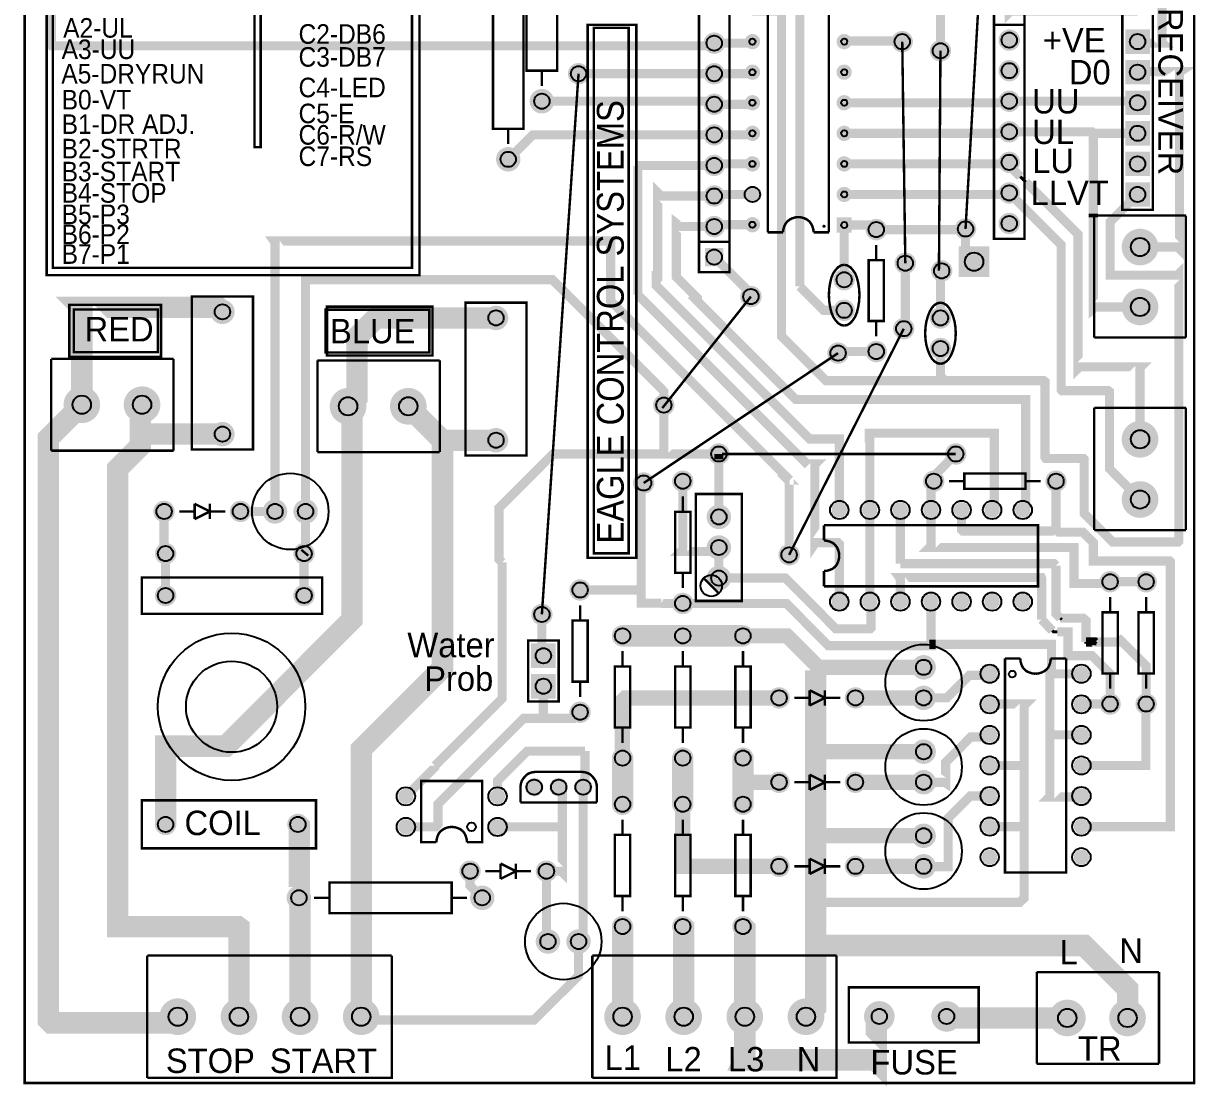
# Model space of a CAD drawing. Extents: x -1.92 to 1.92, y -2.67 to 2.66.
# Drawn here: x -1.917 to 1.918, y -2.668 to 0.81 of the extents above; entities that cross this region are included whole.
import ezdxf

# ---------------------------------------------------------------- set-up
doc = ezdxf.new("R2010")
doc.units = 0
doc.layers.get('0').update_dxf_attribs({"linetype": 'CONTINUOUS'})

# ---------------------------------------------------------------- blocks, each defined once
blk = doc.blocks.new('EPAD')
at = {"const_width": 0.5}
blk.add_lwpolyline([(-0.25, 0, 1), (0.25, 0, 1)], format="xyb", close=True, dxfattribs=at)
blk = doc.blocks.new('RPAD')
blk.add_trace([(-0.5, -0.5), (-0.5, 0.5), (0.5, -0.5), (0.5, 0.5)])

msp = doc.modelspace()

# ---------------------------------------------------------------- linework, layer by layer
for points, const_width in [([(-1.913, -2.657), (1.913, -2.657), (1.913, 2.657), (-1.913, 2.657), (-1.913, -2.657)], 0.008), ([(1.362, 2.501), (1.362, 2.618), (-1.806, 2.618), (-1.826, 2.598), (-1.826, 0.739), (-1.824, 0.736), (0.334, 0.736), (0.343, 0.745)], 0.03), ([(1.283, 2.185), (1.165, 0.137)], 0.008), ([(0.718, 0.126), (0.718, 1.476), (0.518, 1.476), (0.518, 0.126)], 0.008), ([(1.808, 1.15), (1.808, 0.748), (1.811, 0.745), (1.733, 0.745), (1.728, 0.75)], 0.03), ([(-0.271, 0.655), (-0.171, 0.655), (-0.171, 1.055), (-0.271, 1.055), (-0.271, 0.655)], 0.008), ([(-1.841, -0.014), (-0.621, -0.014), (-0.621, 1.03), (-1.841, 1.03), (-1.841, -0.014)], 0.008), ([(-1.821, 0.01), (-0.646, 0.01), (-0.646, 1.005), (-1.821, 1.005), (-1.821, 0.01)], 0.008), ([(0.468, 0.95), (0.613, 0.95), (0.623, 0.94), (0.623, -0.051)], 0.03), ([(-1.161, 0.405), (-1.141, 0.405), (-1.141, 0.93), (-1.161, 0.93), (-1.161, 0.405)], 0.008), ([(0.293, -0.004), (0.393, -0.004), (0.393, 0.895), (0.293, 0.895), (0.293, -0.004)], 0.008), ([(1.258, 0.105), (1.358, 0.105), (1.358, 0.905), (1.258, 0.905), (1.258, 0.105)], 0.008), ([(1.678, 0.2), (1.778, 0.2), (1.778, 0.9), (1.678, 0.9), (1.678, 0.2)], 0.008), ([(-0.381, 0.465), (-0.281, 0.465), (-0.281, 0.865), (-0.381, 0.865), (-0.381, 0.465)], 0.008), ([(0.468, 0.85), (0.563, 0.85), (0.563, -0.214), (0.708, -0.359), (1.098, -0.359), (1.195, -0.359)], 0.03), ([(1.083, 0.72), (1.083, 0.85), (1.088, 0.855), (0.773, 0.855), (0.768, 0.85)], 0.03), ([(1.308, 0.855), (1.308, 0.845), (1.313, 0.85), (1.728, 0.85)], 0.03), ([(-0.071, -0.939), (0.088, -0.939), (0.088, 0.805), (-0.071, 0.805), (-0.071, -0.939)], 0.008), ([(1.358, 0.805), (1.258, 0.805)], 0.008), ([(-0.051, -0.924), (0.063, -0.924), (0.063, 0.795), (-0.051, 0.795), (-0.051, -0.924)], 0.008), ([(0.768, 0.75), (0.768, 0.752), (0.956, 0.752), (0.958, 0.75)], 0.03), ([(0.343, 0.745), (0.463, 0.745), (0.468, 0.75)], 0.03), ([(0.958, 0.75), (0.968, 0.025)], 0.008), ([(1.078, 0.001), (1.083, 0.72)], 0.008), ([(-0.221, 0.605), (-0.221, 0.655)], 0.008), ([(-0.101, 0.645), (0.343, 0.645)], 0.03), ([(0.343, 0.645), (0.463, 0.645), (0.468, 0.65)], 0.03), ([(1.736, 0.078), (1.859, 0.078), (1.865, 0.072), (1.865, 0.65), (1.868, 0.652), (1.73, 0.652), (1.728, 0.65)], 0.03), ([(-0.101, 0.645), (-0.221, -1.124)], 0.008), ([(-0.221, 0.555), (0.333, 0.555), (0.343, 0.545)], 0.03), ([(0.343, 0.545), (0.463, 0.545), (0.468, 0.55)], 0.03), ([(0.768, 0.55), (1.303, 0.55), (1.308, 0.555)], 0.03), ([(1.308, 0.555), (1.723, 0.555), (1.728, 0.55)], 0.03), ([(-0.331, 0.415), (-0.331, 0.465)], 0.008), ([(0.343, 0.445), (0.463, 0.445), (0.468, 0.45)], 0.03), ([(0.768, 0.45), (1.303, 0.45), (1.308, 0.455)], 0.03), ([(1.308, 0.455), (1.578, 0.455), (1.583, 0.45)], 0.03), ([(1.583, 0.187), (1.583, 0.45)], 0.03), ([(1.728, 0.45), (1.583, 0.45)], 0.03), ([(0.343, 0.445), (-0.251, 0.445), (-0.331, 0.365)], 0.03), ([(0.468, 0.35), (0.348, 0.35), (0.343, 0.345), (0.101, 0.345), (0.093, 0.337)], 0.03), ([(0.093, -0.078), (0.093, 0.337), (0.093, 0.343)], 0.03), ([(0.768, 0.35), (1.303, 0.35), (1.308, 0.355)], 0.03), ([(1.344, 0.309), (1.303, 0.35)], 0.03), ([(1.362, 0.291), (1.344, 0.309)], 0.01), ([(0.164, 0.25), (0.158, 0.256), (0.158, -0.025), (0.153, -0.029)], 0.03), ([(0.768, 0.25), (1.303, 0.25), (1.308, 0.255)], 0.03), ([(1.736, -0.748), (1.636, -0.647), (1.636, -0.395), (1.632, -0.392), (1.481, -0.392), (1.478, -0.389), (1.478, 0.085), (1.308, 0.255)], 0.03), ([(1.736, -0.551), (1.736, -0.316), (1.738, -0.314), (1.538, -0.314), (1.533, -0.319), (1.533, 0.12), (1.362, 0.291)], 0.03), ([(0.468, 0.25), (0.348, 0.25), (0.343, 0.245), (0.169, 0.245), (0.164, 0.25)], 0.03), ([(1.728, 0.25), (1.638, 0.16), (1.638, -0.014), (1.858, -0.014), (1.863, -0.009), (1.863, -0.884), (1.86, -0.887), (1.646, -0.887), (1.553, -0.794), (1.553, -0.794), (1.553, -0.616), (1.551, -0.614), (1.428, -0.614), (1.425, -0.61), (1.425, -0.362), (1.421, -0.359), (1.195, -0.359)], 0.03), ([(1.583, 0.175), (1.583, 0.187)], 0.03), ([(0.224, 0.151), (0.219, 0.155), (0.219, -0.02), (0.228, -0.029), (0.288, -0.089), (0.288, -0.099)], 0.03), ([(0.468, 0.151), (0.349, 0.151), (0.343, 0.145), (0.23, 0.145), (0.224, 0.151)], 0.03), ([(0.568, 0.126), (0.569, 0.136), (0.572, 0.146), (0.576, 0.154), (0.582, 0.162), (0.59, 0.168), (0.598, 0.172), (0.608, 0.175), (0.618, 0.176)], 0.008), ([(0.668, 0.126), (0.667, 0.136), (0.664, 0.146), (0.66, 0.154), (0.654, 0.162), (0.646, 0.168), (0.638, 0.172), (0.628, 0.175), (0.618, 0.176)], 0.008), ([(0.768, 0.15), (0.858, 0.15), (0.873, 0.135)], 0.03), ([(0.768, -0.029), (0.768, 0.15)], 0.03), ([(1.736, -0.118), (1.59, -0.118), (1.583, -0.124), (1.583, 0.175)], 0.03), ([(1.586, 0.181), (1.886, 0.181)], 0.008), ([(1.586, -0.218), (1.586, 0.181)], 0.008), ([(1.886, -0.218), (1.886, 0.181)], 0.008), ([(0.518, 0.126), (0.568, 0.126)], 0.008), ([(0.718, 0.126), (0.668, 0.126)], 0.008), ([(0.873, 0.135), (1.163, 0.135), (1.165, 0.137)], 0.03), ([(1.165, 0.137), (1.165, 0.058), (1.193, 0.03)], 0.03), ([(-1.094, -0.787), (-1.094, 0.094), (-1.097, 0.098), (0.004, 0.098), (0.004, -0.098), (0.59, -0.684)], 0.03), ([(0.293, 0.095), (0.393, 0.095)], 0.008), ([(0.873, 0.035), (0.873, 0.085)], 0.008), ([(0.343, 0.045), (0.463, -0.074), (0.463, -0.084)], 0.03), ([(0.848, -0.164), (0.898, -0.164), (0.898, 0.035), (0.848, 0.035), (0.848, -0.164)], 0.008), ([(0.968, 0.025), (0.968, -0.184), (0.963, -0.189)], 0.03), ([(0.752, -0.782), (0.752, -0.55), (0.752, -0.55), (0.655, -0.55), (0.153, -0.048), (0.153, -0.029), (0.153, 0)], 0.03), ([(0.768, 0.02), (0.758, 0.018), (0.748, 0.012), (0.74, 0.003), (0.732, -0.008), (0.726, -0.023), (0.722, -0.04), (0.719, -0.059), (0.718, -0.079)], 0.008), ([(0.768, 0.02), (0.778, 0.018), (0.788, 0.012), (0.796, 0.003), (0.804, -0.008), (0.81, -0.023), (0.814, -0.04), (0.817, -0.059), (0.818, -0.079)], 0.008), ([(1.083, -0.154), (1.083, -0.003), (1.087, 0)], 0.03), ([(-0.994, -0.787), (-0.994, -0.029), (-0.186, -0.029), (0.178, -0.394), (0.178, -0.439)], 0.03), ([(0.768, -0.129), (0.701, -0.129), (0.627, -0.055), (0.623, -0.051)], 0.03), ([(0.752, -1.082), (0.752, -0.893), (0.748, -0.889), (0.674, -0.889), (0.672, -0.892), (0.672, -0.634), (0.675, -0.631), (0.646, -0.631), (0.093, -0.078)], 0.03), ([(0.267, -0.078), (0.288, -0.099), (0.61, -0.421), (1.362, -0.421), (1.362, -0.772), (1.352, -0.782)], 0.03), ([(0.768, -0.179), (0.758, -0.177), (0.748, -0.171), (0.74, -0.162), (0.732, -0.15), (0.726, -0.135), (0.722, -0.118), (0.719, -0.099), (0.718, -0.079)], 0.008), ([(0.768, -0.179), (0.778, -0.177), (0.788, -0.171), (0.796, -0.162), (0.804, -0.15), (0.81, -0.135), (0.814, -0.118), (0.817, -0.099), (0.818, -0.079)], 0.008), ([(-1.726, -0.438), (-1.726, -0.121), (-1.728, -0.119), (-1.281, -0.119), (-1.266, -0.134)], 0.07), ([(-1.767, -0.281), (-1.467, -0.281), (-1.467, -0.111), (-1.767, -0.111), (-1.767, -0.281)], 0.008), ([(-1.366, -0.584), (-1.166, -0.584), (-1.166, -0.084), (-1.366, -0.084), (-1.366, -0.584)], 0.008), ([(-0.924, -0.277), (-0.579, -0.277), (-0.579, -0.117), (-0.924, -0.117), (-0.924, -0.277)], 0.008), ([(-0.471, -0.604), (-0.271, -0.604), (-0.271, -0.104), (-0.471, -0.104), (-0.471, -0.604)], 0.008), ([(0.463, -0.084), (0.173, -0.449)], 0.008), ([(0.288, -0.099), (0.288, -0.099)], 0.03), ([(1.083, -0.104), (1.073, -0.106), (1.063, -0.112), (1.055, -0.121), (1.048, -0.133), (1.042, -0.148), (1.037, -0.165), (1.034, -0.184), (1.033, -0.204)], 0.008), ([(1.083, -0.104), (1.093, -0.106), (1.103, -0.112), (1.111, -0.121), (1.118, -0.133), (1.124, -0.148), (1.129, -0.165), (1.132, -0.184), (1.133, -0.204)], 0.008), ([(-1.752, -0.266), (-1.477, -0.266), (-1.477, -0.126), (-1.752, -0.126), (-1.752, -0.266)], 0.008), ([(-0.929, -0.267), (-0.589, -0.267), (-0.589, -0.127), (-0.929, -0.127), (-0.929, -0.267)], 0.008), ([(-0.371, -0.154), (-0.764, -0.154), (-0.826, -0.217), (-0.826, -0.414), (-0.855, -0.443)], 0.07), ([(0.963, -0.189), (0.588, -0.929)], 0.008), ([(0.873, -0.214), (0.873, -0.164)], 0.008), ([(1.083, -0.304), (1.073, -0.302), (1.063, -0.296), (1.055, -0.287), (1.048, -0.275), (1.042, -0.26), (1.037, -0.243), (1.034, -0.224), (1.033, -0.204)], 0.008), ([(1.083, -0.304), (1.093, -0.302), (1.103, -0.296), (1.111, -0.287), (1.118, -0.275), (1.124, -0.26), (1.129, -0.243), (1.132, -0.224), (1.133, -0.204)], 0.008), ([(1.886, -0.218), (1.586, -0.218)], 0.008), ([(0.748, -0.269), (0.112, -0.694)], 0.008), ([(0.873, -0.264), (0.753, -0.264), (0.748, -0.269)], 0.03), ([(1.083, -0.254), (1.083, -0.344), (1.098, -0.359)], 0.03), ([(-1.826, -0.588), (-1.826, -0.288)], 0.008), ([(-1.826, -0.288), (-1.426, -0.288)], 0.008), ([(-1.426, -0.288), (-1.426, -0.588)], 0.008), ([(-0.955, -0.593), (-0.955, -0.293)], 0.008), ([(-0.955, -0.293), (-0.555, -0.293)], 0.008), ([(-0.555, -0.293), (-0.555, -0.593)], 0.008), ([(-1.726, -0.438), (-1.836, -0.548), (-1.836, -2.45), (-1.826, -2.46), (-1.432, -2.46), (-1.412, -2.44)], 0.07), ([(-1.212, -2.44), (-1.212, -2.148), (-1.216, -2.145), (-1.609, -2.145), (-1.609, -0.647), (-1.535, -0.573), (-1.535, -0.535), (-1.535, -0.444), (-1.529, -0.438)], 0.07), ([(-1.452, -1.811), (-1.452, -1.555), (-1.255, -1.555), (-0.842, -1.141), (-0.842, -0.456), (-0.855, -0.443)], 0.07), ([(-0.812, -2.44), (-0.812, -1.565), (-0.546, -1.299), (-0.546, -0.569), (-0.546, -0.555), (-0.658, -0.443)], 0.07), ([(0.178, -0.439), (0.178, -0.589), (0.168, -0.599), (0.358, -0.599)], 0.03), ([(1.586, -0.448), (1.886, -0.448)], 0.008), ([(1.586, -0.848), (1.586, -0.448)], 0.008), ([(1.886, -0.848), (1.886, -0.448)], 0.008), ([(-1.266, -0.534), (-1.534, -0.534), (-1.535, -0.535)], 0.07), ([(-0.371, -0.554), (-0.531, -0.554), (-0.546, -0.569)], 0.07), ([(0.852, -0.782), (0.852, -0.552), (0.85, -0.551), (0.85, -0.531), (1.258, -0.531), (1.259, -0.531), (1.259, -0.776), (1.252, -0.782)], 0.03), ([(-1.826, -0.588), (-1.426, -0.588)], 0.008), ([(-0.955, -0.593), (-0.555, -0.593)], 0.008), ([(0.168, -0.599), (-0.184, -0.599), (-0.361, -0.775), (-0.361, -0.944), (-0.351, -0.954)], 0.03), ([(0.358, -0.599), (0.358, -0.617)], 0.03), ([(0.358, -0.599), (0.358, -0.599)], 0.03), ([(0.358, -0.805), (0.358, -0.617)], 0.03), ([(1.133, -0.599), (0.368, -0.599)], 0.008), ([(1.061, -0.688), (1.061, -0.672), (1.133, -0.599)], 0.03), ([(0.104, -1.034), (0.104, -0.796), (0.104, -0.702), (0.112, -0.694)], 0.03), ([(0.24, -0.688), (0.24, -0.912), (0.234, -0.918), (0.346, -0.918), (0.358, -0.905), (0.358, -1.005)], 0.03), ([(0.588, -0.929), (0.588, -0.688), (0.584, -0.684), (0.59, -0.684)], 0.03), ([(1.052, -0.782), (1.052, -0.701), (1.048, -0.697), (1.056, -0.688), (1.061, -0.688)], 0.03), ([(1.161, -0.688), (1.111, -0.688)], 0.008), ([(1.161, -0.713), (1.361, -0.713), (1.361, -0.663), (1.161, -0.663), (1.161, -0.713)], 0.008), ([(1.411, -0.688), (1.361, -0.688)], 0.008), ([(1.461, -0.688), (1.461, -0.846), (1.455, -0.851)], 0.03), ([(0.283, -1.08), (0.433, -1.08), (0.433, -0.73), (0.283, -0.73), (0.283, -1.08)], 0.008), ([(-1.357, -0.762), (-1.357, -0.812)], 0.008), ([(-1.357, -0.762), (-1.307, -0.787)], 0.008), ([(-1.307, -0.762), (-1.307, -0.812)], 0.008), ([(0.24, -0.738), (0.24, -0.788)], 0.008), ([(-1.457, -0.787), (-1.457, -0.92), (-1.452, -0.925)], 0.03), ([(-1.407, -0.787), (-1.357, -0.787)], 0.008), ([(-1.357, -0.812), (-1.307, -0.787)], 0.008), ([(-1.307, -0.787), (-1.257, -0.787)], 0.008), ([(-1.207, -0.787), (-1.094, -0.787)], 0.03), ([(-0.994, -0.787), (-0.994, -0.919)], 0.03), ([(0.215, -0.988), (0.265, -0.988), (0.265, -0.788), (0.215, -0.788), (0.215, -0.988)], 0.008), ([(0.852, -0.782), (0.852, -1.082), (0.856, -1.086)], 0.03), ([(0.952, -0.782), (0.952, -0.958)], 0.03), ([(1.052, -0.782), (1.052, -0.9), (1.047, -0.905), (1.52, -0.905), (1.52, -1.023), (1.632, -1.023), (1.638, -1.017)], 0.03), ([(1.152, -0.782), (1.152, -0.847), (1.156, -0.851), (1.455, -0.851)], 0.03), ([(0.702, -0.882), (0.702, -0.832)], 0.008), ([(0.702, -1.032), (1.402, -1.032), (1.402, -0.832), (0.702, -0.832)], 0.008), ([(1.544, -1.818), (1.835, -1.818), (1.835, -0.951), (1.833, -0.949), (1.583, -0.949), (1.583, -0.889), (1.549, -0.855), (1.47, -0.855), (1.461, -0.846)], 0.03), ([(0.752, -0.932), (0.751, -0.922), (0.748, -0.912), (0.744, -0.904), (0.738, -0.896), (0.731, -0.89), (0.722, -0.886), (0.712, -0.883), (0.702, -0.882)], 0.008), ([(1.886, -0.848), (1.586, -0.848)], 0.008), ([(-1.452, -0.925), (-1.452, -1.062)], 0.03), ([(-0.999, -0.925), (-0.994, -0.919)], 0.03), ([(-0.999, -1.062), (-0.999, -0.925)], 0.03), ([(-0.571, -1.619), (-0.571, -1.619), (-0.351, -1.399), (-0.351, -0.954)], 0.03), ([(0.752, -0.932), (0.751, -0.942), (0.748, -0.952), (0.744, -0.961), (0.738, -0.968), (0.731, -0.974), (0.722, -0.978), (0.712, -0.981), (0.702, -0.982)], 0.008), ([(0.952, -0.958), (1.455, -0.958), (1.461, -0.964)], 0.03), ([(1.461, -0.964), (1.461, -1.122), (1.475, -1.136)], 0.03), ([(0.24, -0.988), (0.24, -1.038)], 0.008), ([(0.358, -1.005), (0.576, -1.005), (0.741, -1.171), (0.853, -1.171), (0.856, -1.168), (0.856, -1.086)], 0.03), ([(0.702, -1.032), (0.702, -0.982)], 0.008), ([(0.952, -1.082), (0.952, -1.007), (0.949, -1.003), (1.413, -1.003), (1.414, -1.005), (1.414, -1.141)], 0.03), ([(-1.53, -1.122), (-0.94, -1.122), (-0.94, -1.003), (-1.53, -1.003), (-1.53, -1.122)], 0.008), ([(-0.096, -1.044), (0.094, -1.044), (0.104, -1.034)], 0.03), ([(0.17, -1.087), (0.104, -1.087), (0.104, -1.034)], 0.03), ([(0.358, -1.055), (0.308, -1.005)], 0.008), ([(1.638, -1.017), (1.756, -1.017)], 0.03), ([(0.24, -1.088), (0.172, -1.088), (0.17, -1.087)], 0.03), ([(0.24, -1.088), (0.579, -1.088), (0.716, -1.226), (1.062, -1.226), (1.067, -1.222)], 0.03), ([(1.052, -1.082), (1.052, -1.217), (1.047, -1.222)], 0.03), ([(1.638, -1.117), (1.638, -1.067)], 0.008), ([(1.756, -1.117), (1.756, -1.067)], 0.008), ([(-0.221, -1.124), (-0.221, -1.254), (-0.216, -1.259)], 0.03), ([(-0.096, -1.144), (-0.096, -1.094)], 0.008), ([(-0.121, -1.344), (-0.071, -1.344), (-0.071, -1.144), (-0.121, -1.144), (-0.121, -1.344)], 0.008), ([(1.414, -1.141), (1.449, -1.177)], 0.03), ([(1.475, -1.136), (1.55, -1.136), (1.551, -1.137), (1.559, -1.144), (1.559, -1.214)], 0.03), ([(1.475, -1.136), (1.48, -1.141)], 0.01), ([(1.613, -1.317), (1.663, -1.317), (1.663, -1.117), (1.613, -1.117), (1.613, -1.317)], 0.008), ([(1.731, -1.317), (1.781, -1.317), (1.781, -1.117), (1.731, -1.117), (1.731, -1.317)], 0.008), ([(0.043, -1.194), (0.24, -1.194)], 0.07), ([(0.24, -1.194), (0.319, -1.194), (0.437, -1.194)], 0.07), ([(0.684, -1.297), (0.581, -1.194), (0.437, -1.194)], 0.05), ([(1.449, -1.177), (1.453, -1.181), (1.465, -1.181)], 0.01), ([(1.465, -1.181), (1.5, -1.181), (1.5, -1.259), (1.579, -1.259), (1.638, -1.318), (1.638, -1.417)], 0.03), ([(1.587, -1.214), (1.667, -1.214), (1.673, -1.209), (1.756, -1.292), (1.756, -1.417)], 0.03), ([(-0.266, -1.409), (-0.166, -1.409), (-0.166, -1.209), (-0.266, -1.209), (-0.266, -1.409)], 0.008), ([(1.047, -1.222), (1.067, -1.222)], 0.03), ([(1.067, -1.222), (1.446, -1.222), (1.446, -1.313), (1.441, -1.318)], 0.03), ([(1.559, -1.214), (1.587, -1.214), (1.588, -1.215)], 0.03), ([(1.559, -1.214), (1.559, -1.22)], 0.01), ([(1.559, -1.214), (1.565, -1.22)], 0.01), ([(1.559, -1.22), (1.565, -1.22)], 0.01), ([(1.565, -1.22), (1.593, -1.22)], 0.01), ([(1.588, -1.215), (1.593, -1.22)], 0.01), ([(0.043, -1.294), (0.043, -1.244)], 0.008), ([(0.24, -1.294), (0.24, -1.244)], 0.008), ([(0.437, -1.294), (0.437, -1.244)], 0.008), ([(1.294, -1.268), (1.344, -1.268)], 0.008), ([(1.294, -1.268), (1.294, -1.968), (1.494, -1.968), (1.494, -1.268)], 0.008), ([(1.394, -1.318), (1.384, -1.317), (1.374, -1.314), (1.365, -1.31), (1.358, -1.304), (1.352, -1.297), (1.348, -1.288), (1.345, -1.278), (1.344, -1.268)], 0.008), ([(1.394, -1.318), (1.404, -1.317), (1.414, -1.314), (1.422, -1.31), (1.43, -1.304), (1.436, -1.297), (1.44, -1.288), (1.443, -1.278), (1.444, -1.268)], 0.008), ([(1.444, -1.268), (1.494, -1.268)], 0.008), ([(0.018, -1.494), (0.068, -1.494), (0.068, -1.294), (0.018, -1.294), (0.018, -1.494)], 0.008), ([(0.215, -1.494), (0.265, -1.494), (0.265, -1.294), (0.215, -1.294), (0.215, -1.494)], 0.008), ([(0.412, -1.494), (0.462, -1.494), (0.462, -1.294), (0.412, -1.294), (0.412, -1.494)], 0.008), ([(0.675, -1.307), (0.675, -1.57)], 0.07), ([(1.028, -1.297), (0.684, -1.297), (0.675, -1.307)], 0.05), ([(1.028, -1.397), (1.104, -1.397), (1.178, -1.323), (1.24, -1.323), (1.244, -1.318)], 0.03), ([(1.544, -1.318), (1.441, -1.318), (1.441, -1.377)], 0.03), ([(-0.096, -1.394), (-0.096, -1.344)], 0.008), ([(1.638, -1.367), (1.638, -1.317)], 0.008), ([(1.756, -1.367), (1.756, -1.317)], 0.008), ([(-0.216, -1.359), (-0.216, -1.464)], 0.03), ([(0.555, -1.397), (0.052, -1.397), (0.042, -1.407), (0.042, -1.593), (0.043, -1.594)], 0.05), ([(0.655, -1.372), (0.655, -1.422)], 0.008), ([(0.655, -1.372), (0.705, -1.397)], 0.008), ([(0.705, -1.372), (0.705, -1.422)], 0.008), ([(0.805, -1.397), (1.028, -1.397)], 0.05), ([(1.441, -1.377), (1.441, -1.521)], 0.03), ([(0.605, -1.397), (0.655, -1.397)], 0.008), ([(0.655, -1.422), (0.705, -1.397)], 0.008), ([(0.705, -1.397), (0.755, -1.397)], 0.008), ([(1.244, -1.618), (1.352, -1.618), (1.357, -1.614), (1.357, -1.422), (1.362, -1.417), (1.246, -1.417), (1.244, -1.418)], 0.03), ([(1.544, -1.618), (1.755, -1.618), (1.755, -1.418), (1.756, -1.417)], 0.03), ([(1.638, -1.417), (1.598, -1.417), (1.546, -1.417), (1.544, -1.418)], 0.03), ([(-0.666, -1.819), (-0.568, -1.819), (-0.561, -1.811), (-0.561, -1.744), (-0.281, -1.464), (-0.216, -1.464), (-0.116, -1.464), (-0.096, -1.444)], 0.03), ([(0.043, -1.544), (0.043, -1.494)], 0.008), ([(0.24, -1.544), (0.24, -1.494)], 0.008), ([(0.437, -1.544), (0.437, -1.494)], 0.008), ([(1.028, -1.673), (1.097, -1.673), (1.1, -1.675), (1.1, -1.608), (1.182, -1.525), (1.237, -1.525), (1.244, -1.518)], 0.03), ([(1.544, -1.518), (1.443, -1.518), (1.441, -1.521), (1.441, -1.719), (1.439, -1.721), (1.541, -1.721), (1.544, -1.718)], 0.03), ([(-0.366, -1.719), (-0.366, -1.668), (-0.269, -1.571), (-0.08, -1.571), (-0.08, -1.571)], 0.03), ([(-0.08, -1.571), (-0.08, -1.683), (-0.086, -1.689)], 0.03), ([(0.043, -1.745), (0.043, -1.594)], 0.07), ([(0.24, -1.745), (0.24, -1.594)], 0.07), ([(0.437, -1.745), (0.437, -1.673), (0.437, -1.594)], 0.07), ([(0.675, -1.57), (0.675, -1.852), (0.675, -2.066)], 0.07), ([(1.028, -1.573), (0.678, -1.573), (0.675, -1.57)], 0.05), ([(-0.666, -1.719), (-0.571, -1.624), (-0.571, -1.619)], 0.03), ([(0.675, -2.066), (1.342, -2.066), (1.357, -2.052), (1.357, -1.817), (1.357, -1.614)], 0.03), ([(-0.291, -1.689), (-0.29, -1.679), (-0.287, -1.669), (-0.282, -1.661), (-0.276, -1.654), (-0.269, -1.647), (-0.261, -1.643), (-0.251, -1.64), (-0.241, -1.639)], 0.008), ([(-0.241, -1.639), (-0.091, -1.639)], 0.008), ([(-0.041, -1.739), (-0.041, -1.689), (-0.042, -1.679), (-0.045, -1.669), (-0.05, -1.661), (-0.056, -1.654), (-0.063, -1.647), (-0.071, -1.643), (-0.081, -1.64), (-0.091, -1.639)], 0.008), ([(0.555, -1.673), (0.437, -1.673)], 0.05), ([(0.655, -1.648), (0.655, -1.698)], 0.008), ([(0.655, -1.648), (0.705, -1.673)], 0.008), ([(0.705, -1.648), (0.705, -1.698)], 0.008), ([(0.805, -1.673), (1.028, -1.673)], 0.05), ([(-0.566, -1.869), (-0.616, -1.869), (-0.616, -1.669), (-0.416, -1.669), (-0.416, -1.869), (-0.466, -1.869)], 0.008), ([(-0.291, -1.739), (-0.291, -1.689)], 0.008), ([(-0.154, -1.842), (-0.154, -1.821), (-0.154, -1.7), (-0.166, -1.689)], 0.03), ([(-0.086, -1.689), (-0.086, -2.179), (-0.101, -2.194)], 0.03), ([(0.605, -1.673), (0.655, -1.673)], 0.008), ([(0.655, -1.698), (0.705, -1.673)], 0.008), ([(0.705, -1.673), (0.755, -1.673)], 0.008), ([(0.555, -1.948), (0.24, -1.948), (0.24, -1.745)], 0.05), ([(1.244, -1.718), (1.181, -1.718), (1.18, -1.719), (1.108, -1.791), (1.108, -1.949), (1.029, -1.949), (1.028, -1.948)], 0.03), ([(-1.53, -1.889), (-0.96, -1.889), (-0.96, -1.732), (-1.53, -1.732), (-1.53, -1.889)], 0.008), ([(-0.041, -1.739), (-0.291, -1.739)], 0.008), ([(-1.016, -2.051), (-1.014, -2.051), (-1.014, -1.816), (-1.019, -1.811)], 0.07), ([(0.043, -1.845), (0.043, -1.795)], 0.008), ([(0.24, -1.845), (0.24, -1.795)], 0.008), ([(0.437, -1.845), (0.437, -1.795)], 0.008), ([(1.244, -1.818), (1.356, -1.818), (1.357, -1.817)], 0.03), ([(-0.516, -1.819), (-0.526, -1.82), (-0.536, -1.823), (-0.544, -1.827), (-0.552, -1.833), (-0.558, -1.84), (-0.562, -1.849), (-0.565, -1.859), (-0.566, -1.869)], 0.008), ([(-0.516, -1.819), (-0.506, -1.82), (-0.496, -1.823), (-0.487, -1.827), (-0.48, -1.833), (-0.474, -1.84), (-0.47, -1.849), (-0.467, -1.859), (-0.466, -1.869)], 0.008), ([(-0.366, -1.819), (-0.156, -1.819), (-0.154, -1.821)], 0.03), ([(-0.206, -1.964), (-0.158, -1.964), (-0.154, -1.968), (-0.154, -1.842)], 0.03), ([(1.028, -1.848), (0.678, -1.848), (0.675, -1.852)], 0.05), ([(0.018, -2.045), (0.068, -2.045), (0.068, -1.845), (0.018, -1.845), (0.018, -2.045)], 0.008), ([(0.215, -2.045), (0.265, -2.045), (0.265, -1.845), (0.215, -1.845), (0.215, -2.045)], 0.008), ([(0.412, -2.045), (0.462, -2.045), (0.462, -1.845), (0.412, -1.845), (0.412, -2.045)], 0.008), ([(-0.456, -1.964), (-0.456, -2.011), (-0.416, -2.051)], 0.03), ([(-0.356, -1.939), (-0.356, -1.989)], 0.008), ([(-0.356, -1.939), (-0.306, -1.964)], 0.008), ([(-0.306, -1.939), (-0.306, -1.989)], 0.008), ([(-0.206, -1.964), (-0.206, -2.194), (-0.201, -2.194)], 0.03), ([(0.605, -1.948), (0.655, -1.948)], 0.008), ([(0.655, -1.923), (0.655, -1.973)], 0.008), ([(0.655, -1.923), (0.705, -1.948)], 0.008), ([(0.655, -1.973), (0.705, -1.948)], 0.008), ([(0.705, -1.923), (0.705, -1.973)], 0.008), ([(0.705, -1.948), (0.755, -1.948)], 0.008), ([(0.805, -1.948), (1.028, -1.948)], 0.05), ([(-0.406, -1.964), (-0.356, -1.964)], 0.008), ([(-0.356, -1.989), (-0.306, -1.964)], 0.008), ([(-0.306, -1.964), (-0.256, -1.964)], 0.008), ([(-1.016, -2.051), (-1.012, -2.054)], 0.07), ([(-1.012, -2.44), (-1.012, -2.054)], 0.07), ([(-0.916, -2.101), (-0.516, -2.101), (-0.516, -2.001), (-0.916, -2.001), (-0.916, -2.101)], 0.008), ([(0.675, -2.066), (0.675, -2.199), (0.675, -2.409), (0.643, -2.44)], 0.07), ([(-0.966, -2.051), (-0.916, -2.051)], 0.008), ([(-0.516, -2.051), (-0.466, -2.051)], 0.008), ([(0.043, -2.095), (0.043, -2.045)], 0.008), ([(0.24, -2.095), (0.24, -2.045)], 0.008), ([(0.437, -2.095), (0.437, -2.045)], 0.008), ([(0.043, -2.145), (0.043, -2.44)], 0.07), ([(0.243, -2.44), (0.243, -2.148), (0.24, -2.145)], 0.07), ([(0.443, -2.44), (0.443, -2.151), (0.437, -2.145)], 0.07), ([(-0.101, -2.194), (-0.101, -2.306), (-0.247, -2.451), (-0.801, -2.451), (-0.812, -2.44)], 0.03), ([(1.695, -2.444), (1.695, -2.349), (1.553, -2.207), (1.549, -2.207), (0.683, -2.207), (0.675, -2.199)], 0.07), ([(-1.512, -2.24), (-1.512, -2.64)], 0.008), ([(-0.712, -2.24), (-0.712, -2.64), (-1.512, -2.64)], 0.008), ([(-1.512, -2.24), (-0.712, -2.24)], 0.008), ([(-0.056, -2.24), (-0.056, -2.64)], 0.008), ([(0.743, -2.24), (0.743, -2.64), (-0.056, -2.64)], 0.008), ([(-0.056, -2.24), (0.743, -2.24)], 0.008), ([(1.398, -2.594), (1.398, -2.294)], 0.008), ([(1.398, -2.294), (1.798, -2.294)], 0.008), ([(1.798, -2.294), (1.798, -2.594)], 0.008), ([(0.783, -2.524), (1.208, -2.524), (1.208, -2.344), (0.783, -2.344), (0.783, -2.524)], 0.008), ([(0.443, -2.44), (0.443, -2.579), (0.442, -2.581), (0.87, -2.581), (0.873, -2.584), (0.873, -2.449), (0.883, -2.439)], 0.07), ([(1.498, -2.444), (1.108, -2.444), (1.103, -2.439)], 0.07), ([(1.398, -2.594), (1.798, -2.594)], 0.008)]:
    msp.add_lwpolyline(points, dxfattribs=dict(const_width=const_width))
for centre, radius in [((0.343, 0.745), 0.025), ((0.958, 0.75), 0.025), ((1.308, 0.755), 0.025), ((1.728, 0.75), 0.025), ((0.468, 0.75), 0.01), ((0.768, 0.75), 0.01), ((1.083, 0.72), 0.025), ((-0.101, 0.645), 0.025), ((0.343, 0.645), 0.025), ((0.468, 0.65), 0.01), ((0.768, 0.65), 0.01), ((1.308, 0.655), 0.025), ((1.728, 0.65), 0.025), ((-0.221, 0.555), 0.025), ((1.308, 0.555), 0.025), ((0.343, 0.545), 0.025), ((0.468, 0.55), 0.01), ((0.768, 0.55), 0.01), ((1.728, 0.55), 0.025), ((0.343, 0.445), 0.025), ((1.308, 0.455), 0.025), ((1.728, 0.45), 0.025), ((0.468, 0.45), 0.01), ((0.768, 0.45), 0.01), ((-0.331, 0.365), 0.025), ((0.343, 0.345), 0.025), ((0.468, 0.35), 0.01), ((0.768, 0.35), 0.01), ((1.308, 0.355), 0.025), ((1.728, 0.35), 0.025), ((0.343, 0.245), 0.025), ((0.468, 0.25), 0.025), ((1.308, 0.255), 0.025), ((1.728, 0.25), 0.025), ((0.768, 0.25), 0.01), ((0.343, 0.145), 0.025), ((0.468, 0.151), 0.01), ((0.768, 0.15), 0.01), ((0.873, 0.135), 0.025), ((1.165, 0.137), 0.025), ((1.308, 0.155), 0.025), ((1.736, 0.078), 0.03), ((0.343, 0.045), 0.025), ((0.968, 0.025), 0.025), ((1.193, 0.03), 0.03), ((1.087, 0), 0.025), ((0.768, -0.029), 0.025), ((0.463, -0.084), 0.025), ((-1.266, -0.134), 0.025), ((0.768, -0.129), 0.025), ((1.736, -0.118), 0.03), ((-0.371, -0.154), 0.025), ((1.083, -0.154), 0.025), ((0.963, -0.189), 0.025), ((1.083, -0.254), 0.025), ((0.748, -0.269), 0.025), ((0.873, -0.264), 0.025), ((-1.726, -0.438), 0.03), ((-1.529, -0.438), 0.03), ((-0.855, -0.443), 0.03), ((-0.658, -0.443), 0.03), ((0.178, -0.439), 0.025), ((-1.266, -0.534), 0.025), ((-0.371, -0.554), 0.025), ((1.736, -0.551), 0.03), ((0.358, -0.599), 0.025), ((1.133, -0.599), 0.025), ((0.112, -0.694), 0.025), ((0.24, -0.688), 0.025), ((1.061, -0.688), 0.025), ((1.461, -0.688), 0.025), ((1.736, -0.748), 0.03), ((-1.457, -0.787), 0.025), ((-1.207, -0.787), 0.025), ((-1.094, -0.787), 0.025), ((-0.994, -0.787), 0.025), ((0.752, -0.782), 0.03), ((0.852, -0.782), 0.03), ((0.952, -0.782), 0.03), ((1.052, -0.782), 0.03), ((1.152, -0.782), 0.03), ((1.252, -0.782), 0.03), ((1.352, -0.782), 0.03), ((0.358, -0.805), 0.025), ((0.358, -0.905), 0.025), ((-1.452, -0.925), 0.025), ((-0.999, -0.925), 0.025), ((0.588, -0.929), 0.025), ((0.358, -1.005), 0.025), ((1.638, -1.017), 0.025), ((1.756, -1.017), 0.025), ((-0.096, -1.044), 0.025), ((-1.452, -1.062), 0.025), ((-0.999, -1.062), 0.025), ((0.24, -1.088), 0.025), ((0.752, -1.082), 0.03), ((0.852, -1.082), 0.03), ((0.952, -1.082), 0.03), ((1.052, -1.082), 0.03), ((1.152, -1.082), 0.03), ((1.252, -1.082), 0.03), ((1.352, -1.082), 0.03), ((-0.221, -1.124), 0.025), ((0.043, -1.194), 0.025), ((0.24, -1.194), 0.025), ((0.437, -1.194), 0.025), ((-0.216, -1.259), 0.025), ((1.028, -1.297), 0.025), ((1.244, -1.318), 0.03), ((1.544, -1.318), 0.03), ((-0.216, -1.359), 0.025), ((0.555, -1.397), 0.025), ((0.805, -1.397), 0.025), ((1.028, -1.397), 0.025), ((1.244, -1.418), 0.03), ((1.544, -1.418), 0.03), ((1.638, -1.417), 0.025), ((1.756, -1.417), 0.025), ((-0.096, -1.444), 0.025), ((1.244, -1.518), 0.03), ((1.544, -1.518), 0.03), ((0.043, -1.594), 0.025), ((0.24, -1.594), 0.025), ((0.437, -1.594), 0.025), ((1.028, -1.573), 0.025), ((1.244, -1.618), 0.03), ((1.544, -1.618), 0.03), ((0.555, -1.673), 0.025), ((0.805, -1.673), 0.025), ((1.028, -1.673), 0.025), ((-0.246, -1.689), 0.025), ((-0.166, -1.689), 0.025), ((-0.086, -1.689), 0.025), ((-0.666, -1.719), 0.03), ((-0.366, -1.719), 0.03), ((0.043, -1.745), 0.025), ((0.24, -1.745), 0.025), ((0.437, -1.745), 0.025), ((1.244, -1.718), 0.03), ((1.544, -1.718), 0.03), ((-1.452, -1.811), 0.025), ((-1.019, -1.811), 0.025), ((-0.666, -1.819), 0.03), ((-0.366, -1.819), 0.03), ((1.244, -1.818), 0.03), ((1.544, -1.818), 0.03), ((1.028, -1.848), 0.025), ((1.244, -1.918), 0.03), ((1.544, -1.918), 0.03), ((-0.456, -1.964), 0.025), ((-0.206, -1.964), 0.025), ((0.555, -1.948), 0.025), ((0.805, -1.948), 0.025), ((1.028, -1.948), 0.025), ((-1.016, -2.051), 0.025), ((-0.416, -2.051), 0.025), ((0.043, -2.145), 0.025), ((0.24, -2.145), 0.025), ((0.437, -2.145), 0.025), ((-0.201, -2.194), 0.025), ((-0.101, -2.194), 0.025), ((-1.412, -2.44), 0.03), ((-1.212, -2.44), 0.03), ((-1.012, -2.44), 0.03), ((-0.812, -2.44), 0.03), ((0.043, -2.44), 0.03), ((0.243, -2.44), 0.03), ((0.443, -2.44), 0.03), ((0.643, -2.44), 0.03), ((0.883, -2.439), 0.025), ((1.103, -2.439), 0.025), ((1.498, -2.444), 0.03), ((1.695, -2.444), 0.03)]:
    msp.add_circle(centre, radius)
at = {"layer": '12632256'}
for centre, radius in [((0.702, 0.146), 0.002), ((-1.044, -0.787), 0.125), ((0.333, -1.03), 0.035), ((-1.236, -1.426), 0.241), ((1.028, -1.347), 0.125), ((-1.236, -1.426), 0.149), ((1.318, -1.319), 0.011), ((1.028, -1.623), 0.125), ((1.028, -1.898), 0.125), ((-0.451, -1.819), 0.014), ((-0.151, -2.194), 0.125)]:
    msp.add_circle(centre, radius, dxfattribs=at)

# ---------------------------------------------------------------- block references
for name, p, xscale, yscale in [('EPAD', (0.343, 0.745), 0.07, 0.07), ('EPAD', (0.468, 0.75), 0.05, 0.05), ('EPAD', (0.768, 0.75), 0.05, 0.05), ('EPAD', (0.958, 0.75), 0.07, 0.07), ('EPAD', (1.308, 0.755), 0.07, 0.07), ('EPAD', (1.083, 0.72), 0.07, 0.07), ('EPAD', (-0.101, 0.645), 0.07, 0.07), ('EPAD', (0.343, 0.645), 0.07, 0.07), ('EPAD', (0.468, 0.65), 0.05, 0.05), ('EPAD', (0.768, 0.65), 0.05, 0.05), ('EPAD', (1.308, 0.655), 0.07, 0.07), ('EPAD', (-0.221, 0.555), 0.08, 0.08), ('EPAD', (0.343, 0.545), 0.07, 0.07), ('EPAD', (1.308, 0.555), 0.07, 0.07), ('EPAD', (0.468, 0.55), 0.05, 0.05), ('EPAD', (0.768, 0.55), 0.05, 0.05), ('EPAD', (0.343, 0.445), 0.07, 0.07), ('EPAD', (0.468, 0.45), 0.05, 0.05), ('EPAD', (0.768, 0.45), 0.05, 0.05), ('EPAD', (1.308, 0.455), 0.07, 0.07), ('EPAD', (-0.331, 0.365), 0.08, 0.08), ('EPAD', (1.308, 0.355), 0.07, 0.07), ('EPAD', (0.343, 0.345), 0.07, 0.07), ('EPAD', (0.468, 0.35), 0.05, 0.05), ('EPAD', (0.768, 0.35), 0.05, 0.05), ('EPAD', (0.343, 0.245), 0.07, 0.07), ('EPAD', (0.468, 0.25), 0.05, 0.05), ('EPAD', (0.768, 0.25), 0.05, 0.05), ('EPAD', (1.308, 0.255), 0.07, 0.07), ('EPAD', (0.343, 0.145), 0.07, 0.07), ('EPAD', (0.468, 0.151), 0.05, 0.05), ('EPAD', (0.873, 0.135), 0.07, 0.07), ('EPAD', (1.165, 0.137), 0.07, 0.07), ('EPAD', (1.308, 0.155), 0.07, 0.07), ('EPAD', (1.736, 0.078), 0.12, 0.12), ('RPAD', (1.193, 0.03), 0.1, 0.1), ('EPAD', (0.968, 0.025), 0.07, 0.07), ('EPAD', (0.768, -0.029), 0.07, 0.07), ('EPAD', (1.087, 0), 0.07, 0.07), ('EPAD', (0.463, -0.084), 0.07, 0.07), ('EPAD', (1.736, -0.118), 0.12, 0.12), ('EPAD', (-1.266, -0.134), 0.08, 0.08), ('EPAD', (-0.371, -0.154), 0.08, 0.08), ('EPAD', (0.768, -0.129), 0.07, 0.07), ('EPAD', (1.083, -0.154), 0.07, 0.07), ('EPAD', (0.963, -0.189), 0.07, 0.07), ('EPAD', (0.873, -0.264), 0.07, 0.07), ('EPAD', (1.083, -0.254), 0.07, 0.07), ('EPAD', (0.748, -0.269), 0.07, 0.07), ('EPAD', (-1.726, -0.438), 0.12, 0.12), ('EPAD', (-1.529, -0.438), 0.12, 0.12), ('EPAD', (-0.855, -0.443), 0.12, 0.12), ('EPAD', (-0.658, -0.443), 0.12, 0.12), ('EPAD', (0.178, -0.439), 0.07, 0.07), ('EPAD', (-1.266, -0.534), 0.08, 0.08), ('EPAD', (1.736, -0.551), 0.12, 0.12), ('EPAD', (-0.371, -0.554), 0.08, 0.08), ('EPAD', (0.358, -0.599), 0.07, 0.07), ('EPAD', (1.133, -0.599), 0.07, 0.07), ('EPAD', (0.112, -0.694), 0.07, 0.07), ('EPAD', (0.24, -0.688), 0.07, 0.07), ('EPAD', (1.061, -0.688), 0.07, 0.07), ('EPAD', (1.461, -0.688), 0.07, 0.07), ('EPAD', (1.736, -0.748), 0.12, 0.12), ('EPAD', (-1.457, -0.787), 0.07, 0.07), ('EPAD', (-1.207, -0.787), 0.07, 0.07), ('EPAD', (-1.094, -0.787), 0.08, 0.08), ('EPAD', (-0.994, -0.787), 0.08, 0.08), ('EPAD', (0.358, -0.805), 0.08, 0.08), ('EPAD', (0.752, -0.782), 0.05, 0.05), ('EPAD', (0.852, -0.782), 0.05, 0.05), ('EPAD', (0.952, -0.782), 0.05, 0.05), ('EPAD', (1.052, -0.782), 0.05, 0.05), ('EPAD', (1.152, -0.782), 0.05, 0.05), ('EPAD', (1.252, -0.782), 0.05, 0.05), ('EPAD', (1.352, -0.782), 0.05, 0.05), ('EPAD', (0.358, -0.905), 0.08, 0.08), ('EPAD', (-1.452, -0.925), 0.07, 0.07), ('EPAD', (-0.999, -0.925), 0.07, 0.07), ('EPAD', (0.588, -0.929), 0.07, 0.07), ('EPAD', (0.358, -1.005), 0.08, 0.08), ('EPAD', (1.638, -1.017), 0.07, 0.07), ('EPAD', (1.756, -1.017), 0.07, 0.07), ('EPAD', (-1.452, -1.062), 0.07, 0.07), ('EPAD', (-0.999, -1.062), 0.07, 0.07), ('EPAD', (-0.096, -1.044), 0.07, 0.07), ('EPAD', (0.24, -1.088), 0.07, 0.07), ('RPAD', (0.752, -1.082), 0.05, 0.05), ('EPAD', (0.852, -1.082), 0.05, 0.05), ('EPAD', (0.952, -1.082), 0.05, 0.05), ('EPAD', (1.052, -1.082), 0.05, 0.05), ('EPAD', (1.152, -1.082), 0.05, 0.05), ('EPAD', (1.252, -1.082), 0.05, 0.05), ('EPAD', (1.352, -1.082), 0.05, 0.05), ('EPAD', (-0.221, -1.124), 0.07, 0.07), ('EPAD', (0.043, -1.194), 0.07, 0.07), ('EPAD', (0.24, -1.194), 0.07, 0.07), ('EPAD', (0.437, -1.194), 0.07, 0.07), ('EPAD', (1.028, -1.297), 0.08, 0.08), ('EPAD', (1.544, -1.318), 0.05, 0.05), ('EPAD', (0.555, -1.397), 0.07, 0.07), ('EPAD', (0.805, -1.397), 0.07, 0.07), ('EPAD', (1.028, -1.397), 0.08, 0.08), ('EPAD', (-0.096, -1.444), 0.07, 0.07), ('EPAD', (1.244, -1.418), 0.05, 0.05), ('EPAD', (1.544, -1.418), 0.05, 0.05), ('EPAD', (1.638, -1.417), 0.07, 0.07), ('EPAD', (1.756, -1.417), 0.07, 0.07), ('EPAD', (1.244, -1.518), 0.05, 0.05), ('EPAD', (1.544, -1.518), 0.05, 0.05), ('EPAD', (1.028, -1.573), 0.08, 0.08), ('EPAD', (0.043, -1.594), 0.07, 0.07), ('EPAD', (0.24, -1.594), 0.07, 0.07), ('EPAD', (0.437, -1.594), 0.07, 0.07), ('EPAD', (1.244, -1.618), 0.05, 0.05), ('EPAD', (1.544, -1.618), 0.05, 0.05), ('EPAD', (0.555, -1.673), 0.07, 0.07), ('EPAD', (0.805, -1.673), 0.07, 0.07), ('EPAD', (1.028, -1.673), 0.08, 0.08), ('EPAD', (-0.246, -1.689), 0.06, 0.06), ('EPAD', (-0.166, -1.689), 0.06, 0.06), ('EPAD', (-0.086, -1.689), 0.06, 0.06), ('EPAD', (-0.666, -1.719), 0.05, 0.05), ('EPAD', (-0.366, -1.719), 0.05, 0.05), ('EPAD', (0.043, -1.745), 0.07, 0.07), ('EPAD', (0.24, -1.745), 0.07, 0.07), ('EPAD', (0.437, -1.745), 0.07, 0.07), ('EPAD', (1.244, -1.718), 0.05, 0.05), ('EPAD', (1.544, -1.718), 0.05, 0.05), ('EPAD', (-1.452, -1.811), 0.07, 0.07), ('EPAD', (-1.019, -1.811), 0.07, 0.07), ('EPAD', (-0.666, -1.819), 0.05, 0.05), ('EPAD', (1.244, -1.818), 0.05, 0.05), ('EPAD', (1.544, -1.818), 0.05, 0.05), ('EPAD', (1.028, -1.848), 0.08, 0.08), ('EPAD', (0.555, -1.948), 0.07, 0.07), ('EPAD', (0.805, -1.948), 0.07, 0.07), ('EPAD', (1.028, -1.948), 0.08, 0.08), ('EPAD', (1.244, -1.918), 0.05, 0.05), ('EPAD', (1.544, -1.918), 0.05, 0.05), ('EPAD', (-0.456, -1.964), 0.07, 0.07), ('EPAD', (-0.206, -1.964), 0.07, 0.07), ('EPAD', (-1.016, -2.051), 0.08, 0.08), ('EPAD', (-0.416, -2.051), 0.08, 0.08), ('EPAD', (0.043, -2.145), 0.07, 0.07), ('EPAD', (0.24, -2.145), 0.07, 0.07), ('EPAD', (0.437, -2.145), 0.07, 0.07), ('EPAD', (-0.201, -2.194), 0.08, 0.08), ('EPAD', (-0.101, -2.194), 0.08, 0.08), ('EPAD', (-1.412, -2.44), 0.12, 0.12), ('EPAD', (-1.212, -2.44), 0.12, 0.12), ('EPAD', (-1.012, -2.44), 0.12, 0.12), ('EPAD', (-0.812, -2.44), 0.12, 0.12), ('EPAD', (0.043, -2.44), 0.12, 0.12), ('EPAD', (0.243, -2.44), 0.12, 0.12), ('EPAD', (0.443, -2.44), 0.12, 0.12), ('EPAD', (0.643, -2.44), 0.12, 0.12), ('EPAD', (0.883, -2.439), 0.1, 0.1), ('EPAD', (1.103, -2.439), 0.1, 0.1), ('EPAD', (1.498, -2.444), 0.12, 0.12), ('EPAD', (1.695, -2.444), 0.12, 0.12)]:
    msp.add_blockref(name, p, dxfattribs=dict(xscale=xscale, yscale=yscale))
for p, xscale, yscale, rotation in [((1.728, 0.75), 0.08, 0.08, 90), ((1.728, 0.65), 0.08, 0.08, 90), ((1.728, 0.55), 0.08, 0.08, 90), ((1.728, 0.45), 0.08, 0.08, 90), ((1.728, 0.35), 0.08, 0.08, 90), ((1.728, 0.25), 0.08, 0.08, 90), ((0.768, 0.15), 0.05, 0.05, -180), ((0.343, 0.045), 0.06, 0.06, 90), ((-0.216, -1.259), 0.08, 0.08, 90), ((1.244, -1.318), 0.05, 0.05, 270), ((-0.216, -1.359), 0.08, 0.08, 90), ((-0.366, -1.819), 0.05, 0.05, 90)]:
    msp.add_blockref('RPAD', p, dxfattribs=dict(xscale=xscale, yscale=yscale, rotation=rotation))

# ---------------------------------------------------------------- texts
msp.add_text('RECEIVER', height=0.08, rotation=-90, dxfattribs=at).set_placement((1.796, 0.86))
at = {"layer": '12632256', "width": 0.9375}
for s, p in [('A2-UL', (-1.787, 0.763)), ('C2-DB6', (-1.017, 0.743)), ('A3-UU', (-1.792, 0.693)), ('C3-DB7', (-1.017, 0.668)), ('A5-DRYRUN', (-1.793, 0.613)), ('C4-LED', (-1.017, 0.568)), ('B0-VT', (-1.792, 0.528)), ('C5-E', (-1.017, 0.483)), ('B1-DR ADJ.', (-1.792, 0.448)), ('C6-R/W', (-1.017, 0.413)), ('B2-STRTR', (-1.792, 0.368)), ('C7-RS', (-1.017, 0.343)), ('B3-START', (-1.792, 0.293)), ('B4-STOP', (-1.792, 0.223)), ('B5-P3', (-1.792, 0.153)), ('B6-P2', (-1.792, 0.088)), ('B7-P1', (-1.792, 0.023))]:
    msp.add_text(s, height=0.064, dxfattribs=at).set_placement(p)
at = {"layer": '12632256'}
for s, p in [('+VE', (1.418, 0.715)), ('D0', (1.503, 0.61)), ('UU', (1.383, 0.515)), ('UL', (1.383, 0.415)), ('LU', (1.383, 0.32)), ('LLVT', (1.378, 0.215)), ('RED', (-1.717, -0.231)), ('BLUE', (-0.914, -0.237)), ('Water', (-0.661, -1.264)), ('Prob', (-0.606, -1.374)), ('COIL', (-1.39, -1.846)), ('N', (1.668, -2.264)), ('L', (1.473, -2.269)), ('TR', (1.533, -2.584)), ('STOP', (-1.451, -2.624)), ('START', (-1.111, -2.624)), ('L1', (-0.016, -2.614)), ('L2', (0.183, -2.619)), ('L3', (0.388, -2.619)), ('N', (0.613, -2.619)), ('FUSE', (0.854, -2.629))]:
    msp.add_text(s, height=0.08, dxfattribs=at).set_placement(p)
at = {"layer": '12632256', "width": 0.909091}
msp.add_text('EAGLE CONTROL SYSTEMS', height=0.088, rotation=90, dxfattribs=at).set_placement((0.047, -0.892))

doc.saveas('drawing.dxf')
